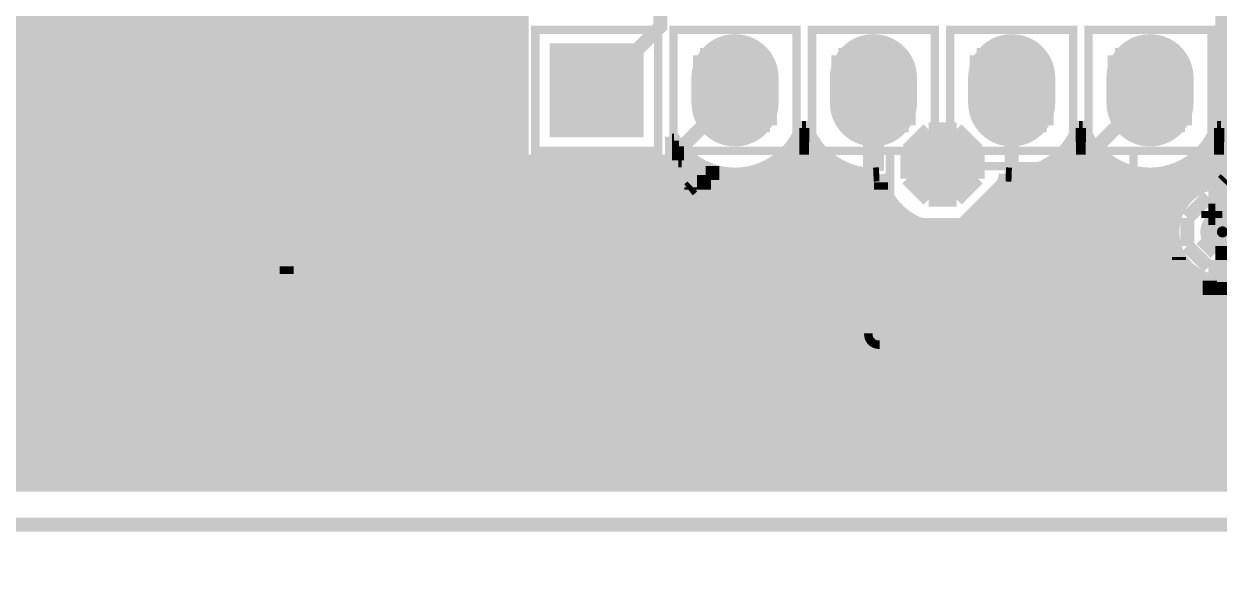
# Model space of a CAD drawing. Extents: x 980 to 1163, y 595 to 881.
# Drawn here: x 1067.24 to 1088.85, y 789.67 to 799.74 of the extents above; entities that cross this region are included whole.
import ezdxf

# ---------------------------------------------------------------- set-up
doc = ezdxf.new("R2010")
doc.units = 0
doc.header["$LTSCALE"] = 10
doc.header["$MEASUREMENT"] = 0
doc.layers.get('0').update_dxf_attribs({"linetype": 'CONTINUOUS'})
for name, color, linetype in [('22-304-2_BOT', 7, 'CONTINUOUS'), ('22-304-2_DRD', 7, 'CONTINUOUS'), ('22-304-2_DRL', 2, 'CONTINUOUS'), ('22-304-2_IN1', 4, 'CONTINUOUS'), ('22-304-2_IN2', 3, 'CONTINUOUS'), ('22-304-2_SMB', 5, 'CONTINUOUS'), ('22-304-2_SMT', 10, 'CONTINUOUS'), ('22-304-2_SST', 11, 'CONTINUOUS'), ('22-304-2_TOP', 13, 'CONTINUOUS'), ('THRUHOLE_NPT', 15, 'CONTINUOUS'), ('THRUHOLE_TAP', 7, 'CONTINUOUS')]:
    doc.layers.add(name, color=color, linetype=linetype)

# ---------------------------------------------------------------- blocks, each defined once
blk = doc.blocks.new('OBLONG_8')
at = {"const_width": 1.5748}
blk.add_lwpolyline([(0, 0.2286), (0, -0.2286)], dxfattribs=at)
at = {"const_width": 0.7874}
for points in [[(-0.3937, 0.2286, 1), (0.3937, 0.2286, 1)], [(-0.3937, -0.2286, 1), (0.3937, -0.2286, 1)]]:
    blk.add_lwpolyline(points, format="xyb", close=True, dxfattribs=at)
blk = doc.blocks.new('ROUND_9')
at = {"const_width": 0.65024}
blk.add_lwpolyline([(-0.32512, 0, 1), (0.32512, 0, 1)], format="xyb", close=True, dxfattribs=at)
blk = doc.blocks.new('SQUARE_13')
blk.add_solid([(0.84963, 0.84963), (0.84963, -0.84963), (-0.84963, 0.84963), (-0.84963, -0.84963)])
blk = doc.blocks.new('ROUND_39')
at = {"const_width": 0.40005}
blk.add_lwpolyline([(-0.200024, 0, 1), (0.200024, 0, 1)], format="xyb", close=True, dxfattribs=at)
blk = doc.blocks.new('ROUND_14')
at = {"const_width": 0.59944}
blk.add_lwpolyline([(-0.29972, 0, 1), (0.29972, 0, 1)], format="xyb", close=True, dxfattribs=at)
blk = doc.blocks.new('ROUND_87')
at = {"const_width": 0.10033}
blk.add_lwpolyline([(-0.050164, 0, 1), (0.050164, 0, 1)], format="xyb", close=True, dxfattribs=at)
blk = doc.blocks.new('ROUND_38')
at = {"const_width": 0.40005}
blk.add_lwpolyline([(-0.200024, 0, 1), (0.200024, 0, 1)], format="xyb", close=True, dxfattribs=at)
blk = doc.blocks.new('ROUND_80')
at = {"const_width": 0.10033}
blk.add_lwpolyline([(-0.050164, 0, 1), (0.050164, 0, 1)], format="xyb", close=True, dxfattribs=at)

msp = doc.modelspace()

# ---------------------------------------------------------------- linework, layer by layer
at = {"layer": '22-304-2_BOT'}
for points, const_width in [([(1068.564, 806.268), (1068.564, 794.838)], 0.254), ([(1068.792, 806.268), (1068.792, 794.838)], 0.254), ([(1069.021, 806.268), (1069.021, 794.838)], 0.254), ([(1069.25, 806.268), (1069.25, 794.838)], 0.254), ([(1069.478, 806.268), (1069.478, 794.838)], 0.254), ([(1069.707, 806.268), (1069.707, 794.838)], 0.254), ([(1069.935, 806.268), (1069.935, 794.838)], 0.254), ([(1070.164, 806.268), (1070.164, 794.838)], 0.254), ([(1070.393, 806.268), (1070.393, 794.838)], 0.254), ([(1070.621, 806.268), (1070.621, 794.838)], 0.254), ([(1070.85, 806.268), (1070.85, 794.838)], 0.254), ([(1071.078, 806.268), (1071.078, 794.838)], 0.254), ([(1071.307, 806.268), (1071.307, 794.838)], 0.254), ([(1071.536, 806.268), (1071.536, 794.838)], 0.254), ([(1071.764, 806.268), (1071.764, 794.838)], 0.254), ([(1062.854, 801.13), (1062.854, 802.692), (1063.763, 803.601), (1065.922, 803.601), (1067.319, 802.204), (1067.319, 798.521), (1066.303, 797.505), (1057.921, 797.505), (1056.27, 799.156), (1046.364, 799.156), (1046.324, 799.116)], 1.27), ([(1071.993, 802.809), (1071.993, 794.838)], 0.254), ([(1073.364, 802.753), (1073.364, 794.838)], 0.254), ([(1073.593, 802.753), (1073.593, 794.838)], 0.254), ([(1073.822, 802.753), (1073.822, 794.838)], 0.254), ([(1074.05, 802.753), (1074.05, 794.838)], 0.254), ([(1074.279, 802.753), (1074.279, 794.838)], 0.254), ([(1074.507, 802.753), (1074.507, 794.838)], 0.254), ([(1074.736, 802.753), (1074.736, 794.838)], 0.254), ([(1074.965, 802.753), (1074.965, 794.838)], 0.254), ([(1075.193, 802.753), (1075.193, 794.838)], 0.254), ([(1075.422, 802.753), (1075.422, 794.838)], 0.254), ([(1075.65, 802.753), (1075.65, 794.838)], 0.254), ([(1075.879, 802.753), (1075.879, 794.838)], 0.254), ([(1076.108, 802.753), (1076.108, 794.838)], 0.254), ([(1072.221, 802.611), (1072.221, 794.838)], 0.254), ([(1072.45, 802.512), (1072.45, 794.838)], 0.254), ([(1072.679, 802.478), (1072.679, 794.838)], 0.254), ([(1072.907, 802.504), (1072.907, 794.838)], 0.254), ([(1073.136, 802.595), (1073.136, 794.838)], 0.254), ([(1068.462, 802.204), (1068.462, 798.521)], 0.254), ([(1076.24, 799.898), (1076.24, 797.183)], 0.254), ([(1076.24, 799.791), (1068.462, 799.791)], 0.254), ([(1076.24, 799.563), (1068.462, 799.563)], 0.254), ([(1076.24, 799.334), (1068.462, 799.334)], 0.254), ([(1076.24, 799.105), (1068.462, 799.105)], 0.254), ([(1076.24, 798.877), (1068.462, 798.877)], 0.254), ([(1076.24, 798.648), (1068.462, 798.648)], 0.254), ([(1082.6, 797.081), (1082.6, 798.541)], 0.381), ([(1076.24, 798.42), (1068.457, 798.42)], 0.254), ([(1076.24, 798.191), (1068.414, 798.191)], 0.254), ([(1076.24, 797.962), (1068.315, 797.962)], 0.254), ([(1068.335, 797.998), (1068.335, 794.838)], 0.254), ([(1081.365, 797.917), (1081.365, 794.838)], 0.254), ([(1068.119, 797.706), (1067.119, 796.703)], 0.254), ([(1076.24, 797.734), (1068.147, 797.734)], 0.254), ([(1078.958, 797.701), (1078.958, 797.183)], 0.254), ([(1081.439, 797.734), (1081.259, 797.734)], 0.254), ([(1086.44, 797.734), (1086.258, 797.734)], 0.254), ([(1086.395, 797.835), (1086.395, 794.838)], 0.254), ([(1088.94, 797.734), (1088.759, 797.734)], 0.254), ([(1088.909, 797.8), (1088.909, 796.888)], 0.254), ([(1076.24, 797.505), (1067.919, 797.505)], 0.254), ([(1068.107, 797.691), (1068.107, 794.838)], 0.254), ([(1079.085, 797.505), (1078.958, 797.505)], 0.254), ([(1079.079, 797.513), (1079.079, 794.838)], 0.254), ([(1081.586, 797.505), (1081.111, 797.505)], 0.254), ([(1081.137, 797.536), (1081.137, 794.838)], 0.254), ([(1081.594, 797.495), (1081.594, 794.838)], 0.254), ([(1086.585, 797.505), (1086.113, 797.505)], 0.254), ([(1086.166, 797.576), (1086.166, 794.838)], 0.254), ([(1089.085, 797.505), (1088.612, 797.505)], 0.254), ([(1088.681, 797.599), (1088.681, 796.86)], 0.254), ([(1076.24, 797.277), (1067.69, 797.277)], 0.254), ([(1067.878, 797.462), (1067.878, 794.838)], 0.254), ([(1079.321, 797.277), (1078.958, 797.277)], 0.254), ([(1079.308, 797.287), (1079.308, 794.838)], 0.254), ([(1081.82, 797.277), (1080.878, 797.277)], 0.254), ([(1080.908, 797.299), (1080.908, 794.838)], 0.254), ([(1081.823, 797.274), (1081.823, 794.838)], 0.254), ([(1086.821, 797.277), (1085.877, 797.277)], 0.254), ([(1085.937, 797.325), (1085.937, 794.838)], 0.254), ([(1086.623, 797.459), (1086.623, 794.838)], 0.254), ([(1089.321, 797.277), (1088.378, 797.277)], 0.254), ([(1088.452, 797.338), (1088.452, 796.766)], 0.254), ([(1067.649, 797.233), (1067.649, 794.838)], 0.254), ([(1078.958, 797.183), (1076.24, 797.183)], 0.254), ([(1076.336, 797.183), (1076.336, 794.838)], 0.254), ([(1076.565, 797.183), (1076.565, 794.838)], 0.254), ([(1076.793, 797.183), (1076.793, 794.838)], 0.254), ([(1077.022, 797.183), (1077.022, 794.838)], 0.254), ([(1077.251, 797.183), (1077.251, 794.838)], 0.254), ([(1077.479, 797.183), (1077.479, 794.838)], 0.254), ([(1077.708, 797.183), (1077.708, 794.838)], 0.254), ([(1077.936, 797.183), (1077.936, 794.838)], 0.254), ([(1078.165, 797.183), (1078.165, 794.838)], 0.254), ([(1078.394, 797.183), (1078.394, 794.838)], 0.254), ([(1078.622, 797.183), (1078.622, 794.838)], 0.254), ([(1078.851, 797.183), (1078.851, 794.838)], 0.254), ([(1079.537, 797.144), (1079.537, 794.838)], 0.254), ([(1079.765, 797.061), (1079.765, 794.838)], 0.254), ([(1080.451, 797.066), (1080.451, 794.838)], 0.254), ([(1080.68, 797.155), (1080.68, 794.838)], 0.254), ([(1082.051, 797.137), (1082.051, 794.838)], 0.254), ([(1082.28, 797.056), (1082.28, 794.838)], 0.254), ([(1085.48, 797.073), (1085.48, 794.838)], 0.254), ([(1085.709, 797.17), (1085.709, 794.838)], 0.254), ([(1086.852, 797.254), (1086.852, 794.838)], 0.254), ([(1087.08, 797.124), (1087.08, 794.838)], 0.254), ([(1087.995, 797.078), (1087.995, 794.838)], 0.254), ([(1088.223, 797.178), (1088.223, 796.576)], 0.254), ([(1067.421, 797.005), (1067.421, 794.838)], 0.254), ([(1079.816, 797.048), (1067.462, 797.048)], 0.254), ([(1079.994, 797.02), (1079.994, 794.838)], 0.254), ([(1080.222, 797.023), (1080.222, 794.838)], 0.254), ([(1082.315, 797.048), (1080.382, 797.048)], 0.254), ([(1082.508, 797.02), (1082.508, 794.838)], 0.254), ([(1082.6, 797.017), (1082.704, 797.022)], 0.254), ([(1082.737, 796.878), (1082.737, 794.838)], 0.254), ([(1084.993, 797.02), (1085.099, 797.016)], 0.254), ([(1085.023, 797.017), (1085.023, 794.838)], 0.254), ([(1085.252, 797.025), (1085.252, 794.838)], 0.254), ([(1087.317, 797.048), (1085.381, 797.048)], 0.254), ([(1087.309, 797.048), (1087.309, 794.838)], 0.254), ([(1087.538, 797.017), (1087.538, 794.838)], 0.254), ([(1087.766, 797.028), (1087.766, 794.838)], 0.254), ([(1089.115, 797.048), (1087.883, 797.048)], 0.254), ([(1088.968, 796.939), (1088.919, 796.888)], 0.254), ([(1067.192, 796.776), (1067.192, 794.838)], 0.254), ([(1082.755, 796.819), (1067.233, 796.819)], 0.254), ([(1088.561, 796.819), (1084.942, 796.819)], 0.254), ([(1082.864, 796.591), (1066.989, 796.591)], 0.254), ([(1082.966, 796.454), (1082.966, 794.838)], 0.254), ([(1084.794, 796.532), (1084.794, 794.838)], 0.254), ([(1088.236, 796.591), (1084.833, 796.591)], 0.254), ([(1088.909, 795.981), (1089.417, 796.489), (1108.34, 796.489), (1110.753, 794.076), (1129.041, 794.076), (1129.676, 793.441), (1131.708, 793.441), (1132.089, 793.822), (1138.947, 793.822), (1140.065, 794.94), (1140.344, 794.94)], 0.254), ([(1083.052, 796.362), (1045.584, 796.362)], 0.254), ([(1083.194, 796.245), (1083.194, 794.838)], 0.254), ([(1084.566, 796.294), (1084.566, 794.838)], 0.254), ([(1088.086, 796.362), (1084.645, 796.362)], 0.254), ([(1083.403, 796.134), (1045.536, 796.134)], 0.254), ([(1083.423, 796.123), (1083.423, 794.838)], 0.254), ([(1083.651, 796.06), (1083.651, 794.838)], 0.254), ([(1083.88, 796.045), (1083.88, 794.838)], 0.254), ([(1084.109, 796.073), (1084.109, 794.838)], 0.254), ([(1088.015, 796.134), (1084.294, 796.134)], 0.254), ([(1084.337, 796.151), (1084.337, 794.838)], 0.254), ([(1088.005, 795.905), (1045.452, 795.905)], 0.254), ([(1088.053, 795.676), (1047.177, 795.676)], 0.254), ([(1088.175, 795.448), (1047.502, 795.448)], 0.254), ([(1088.223, 795.387), (1088.223, 794.838)], 0.254), ([(1088.417, 795.219), (1047.718, 795.219)], 0.254), ([(1088.452, 795.196), (1088.452, 794.838)], 0.254), ([(1094.363, 794.991), (1047.873, 794.991)], 0.254), ([(1088.681, 795.102), (1088.681, 794.838)], 0.254), ([(1088.909, 795.074), (1088.909, 794.838)], 0.254), ([(1092.465, 794.838), (1050.047, 794.838)], 0.254), ([(1041.325, 794.117), (1041.325, 793.147), (1043.189, 791.282), (1047.634, 791.282), (1050.047, 793.695), (1092.465, 793.695), (1097.926, 788.234), (1097.926, 766.86), (1098.015, 766.86), (1101.228, 766.86), (1106.689, 766.86)], 1.27), ([(1091.99, 792.552), (1050.52, 792.552)], 0.254), ([(1067.192, 792.552), (1067.192, 791.409)], 0.254), ([(1067.421, 792.552), (1067.421, 791.409)], 0.254), ([(1067.649, 792.552), (1067.649, 791.409)], 0.254), ([(1067.878, 792.552), (1067.878, 791.409)], 0.254), ([(1068.107, 792.552), (1068.107, 791.409)], 0.254), ([(1068.335, 792.552), (1068.335, 791.409)], 0.254), ([(1068.564, 792.552), (1068.564, 791.409)], 0.254), ([(1068.792, 792.552), (1068.792, 791.409)], 0.254), ([(1069.021, 792.552), (1069.021, 791.409)], 0.254), ([(1069.25, 792.552), (1069.25, 791.409)], 0.254), ([(1069.478, 792.552), (1069.478, 791.409)], 0.254), ([(1069.707, 792.552), (1069.707, 791.409)], 0.254), ([(1069.935, 792.552), (1069.935, 791.409)], 0.254), ([(1070.164, 792.552), (1070.164, 791.409)], 0.254), ([(1070.393, 792.552), (1070.393, 791.409)], 0.254), ([(1070.621, 792.552), (1070.621, 791.409)], 0.254), ([(1070.85, 792.552), (1070.85, 791.409)], 0.254), ([(1071.078, 792.552), (1071.078, 791.409)], 0.254), ([(1071.307, 792.552), (1071.307, 791.409)], 0.254), ([(1071.536, 792.552), (1071.536, 791.409)], 0.254), ([(1071.764, 792.552), (1071.764, 791.409)], 0.254), ([(1071.993, 792.552), (1071.993, 791.409)], 0.254), ([(1072.221, 792.552), (1072.221, 791.409)], 0.254), ([(1072.45, 792.552), (1072.45, 791.409)], 0.254), ([(1072.679, 792.552), (1072.679, 791.409)], 0.254), ([(1072.907, 792.552), (1072.907, 791.409)], 0.254), ([(1073.136, 792.552), (1073.136, 791.409)], 0.254), ([(1073.364, 792.552), (1073.364, 791.409)], 0.254), ([(1073.593, 792.552), (1073.593, 791.409)], 0.254), ([(1073.822, 792.552), (1073.822, 791.409)], 0.254), ([(1074.05, 792.552), (1074.05, 791.409)], 0.254), ([(1074.279, 792.552), (1074.279, 791.409)], 0.254), ([(1074.507, 792.552), (1074.507, 791.409)], 0.254), ([(1074.736, 792.552), (1074.736, 791.409)], 0.254), ([(1074.965, 792.552), (1074.965, 791.409)], 0.254), ([(1075.193, 792.552), (1075.193, 791.409)], 0.254), ([(1075.422, 792.552), (1075.422, 791.409)], 0.254), ([(1075.65, 792.552), (1075.65, 791.409)], 0.254), ([(1075.879, 792.552), (1075.879, 791.409)], 0.254), ([(1076.108, 792.552), (1076.108, 791.409)], 0.254), ([(1076.336, 792.552), (1076.336, 791.409)], 0.254), ([(1076.565, 792.552), (1076.565, 791.409)], 0.254), ([(1076.793, 792.552), (1076.793, 791.409)], 0.254), ([(1077.022, 792.552), (1077.022, 791.409)], 0.254), ([(1077.251, 792.552), (1077.251, 791.409)], 0.254), ([(1077.479, 792.552), (1077.479, 791.409)], 0.254), ([(1077.708, 792.552), (1077.708, 791.409)], 0.254), ([(1077.936, 792.552), (1077.936, 791.409)], 0.254), ([(1078.165, 792.552), (1078.165, 791.409)], 0.254), ([(1078.394, 792.552), (1078.394, 791.409)], 0.254), ([(1078.622, 792.552), (1078.622, 791.409)], 0.254), ([(1078.851, 792.552), (1078.851, 791.409)], 0.254), ([(1079.079, 792.552), (1079.079, 791.409)], 0.254), ([(1079.308, 792.552), (1079.308, 791.409)], 0.254), ([(1079.537, 792.552), (1079.537, 791.409)], 0.254), ([(1079.765, 792.552), (1079.765, 791.409)], 0.254), ([(1079.994, 792.552), (1079.994, 791.409)], 0.254), ([(1080.222, 792.552), (1080.222, 791.409)], 0.254), ([(1080.451, 792.552), (1080.451, 791.409)], 0.254), ([(1080.68, 792.552), (1080.68, 791.409)], 0.254), ([(1080.908, 792.552), (1080.908, 791.409)], 0.254), ([(1081.137, 792.552), (1081.137, 791.409)], 0.254), ([(1081.365, 792.552), (1081.365, 791.409)], 0.254), ([(1081.594, 792.552), (1081.594, 791.409)], 0.254), ([(1081.823, 792.552), (1081.823, 791.409)], 0.254), ([(1082.051, 792.552), (1082.051, 791.409)], 0.254), ([(1082.28, 792.552), (1082.28, 791.409)], 0.254), ([(1082.508, 792.552), (1082.508, 791.409)], 0.254), ([(1082.737, 792.552), (1082.737, 791.409)], 0.254), ([(1082.966, 792.552), (1082.966, 791.409)], 0.254), ([(1083.194, 792.552), (1083.194, 791.409)], 0.254), ([(1083.423, 792.552), (1083.423, 791.409)], 0.254), ([(1083.651, 792.552), (1083.651, 791.409)], 0.254), ([(1083.88, 792.552), (1083.88, 791.409)], 0.254), ([(1084.109, 792.552), (1084.109, 791.409)], 0.254), ([(1084.337, 792.552), (1084.337, 791.409)], 0.254), ([(1084.566, 792.552), (1084.566, 791.409)], 0.254), ([(1084.794, 792.552), (1084.794, 791.409)], 0.254), ([(1085.023, 792.552), (1085.023, 791.409)], 0.254), ([(1085.252, 792.552), (1085.252, 791.409)], 0.254), ([(1085.48, 792.552), (1085.48, 791.409)], 0.254), ([(1085.709, 792.552), (1085.709, 791.409)], 0.254), ([(1085.937, 792.552), (1085.937, 791.409)], 0.254), ([(1086.166, 792.552), (1086.166, 791.409)], 0.254), ([(1086.395, 792.552), (1086.395, 791.409)], 0.254), ([(1086.623, 792.552), (1086.623, 791.409)], 0.254), ([(1086.852, 792.552), (1086.852, 791.409)], 0.254), ([(1087.08, 792.552), (1087.08, 791.409)], 0.254), ([(1087.309, 792.552), (1087.309, 791.409)], 0.254), ([(1087.538, 792.552), (1087.538, 791.409)], 0.254), ([(1087.766, 792.552), (1087.766, 791.409)], 0.254), ([(1087.995, 792.552), (1087.995, 791.409)], 0.254), ([(1088.223, 792.552), (1088.223, 791.409)], 0.254), ([(1088.452, 792.552), (1088.452, 791.409)], 0.254), ([(1088.681, 792.552), (1088.681, 791.409)], 0.254), ([(1088.909, 792.552), (1088.909, 791.409)], 0.254), ([(1092.066, 792.476), (1050.444, 792.476)], 0.254), ([(1092.295, 792.247), (1050.215, 792.247)], 0.254), ([(1092.524, 792.019), (1050.835, 792.019)], 0.254), ([(1092.752, 791.79), (1051.203, 791.79)], 0.254), ([(1092.981, 791.562), (1051.366, 791.562)], 0.254), ([(1093.133, 791.409), (1053.603, 791.409)], 0.254)]:
    msp.add_lwpolyline(points, dxfattribs=dict(at, const_width=const_width))
at = {"layer": '22-304-2_BOT', "const_width": 0.254}
for points in [[(1068.127, 797.713, 0.198912), (1068.462, 798.521)], [(1068.127, 797.713, 0.198912), (1068.462, 798.521)], [(1080.098, 797.017, 0.33831), (1081.348, 797.973)], [(1081.348, 797.973, 0.338452), (1082.6, 797.015)], [(1085.099, 797.017, 0.33831), (1086.349, 797.973)], [(1086.349, 797.973, 0.338309), (1087.599, 797.017)], [(1087.599, 797.017, 0.337782), (1088.848, 797.97)], [(1088.848, 797.97, 0.227226), (1089.582, 797.124)], [(1078.958, 797.701, 0.276269), (1080.098, 797.017)], [(1089.417, 797.124, 0.198913), (1088.968, 796.938)], [(1089.417, 797.124, 0.198913), (1088.968, 796.938)], [(1082.704, 797.02, 0.369185), (1083.85, 796.04)], [(1083.85, 796.045, 0.369088), (1084.993, 797.02)], [(1088.909, 796.888, 0.414214), (1088.002, 795.981)], [(1088.002, 795.981, 0.414214), (1088.909, 795.074)], [(1088.909, 795.074, 0.373689), (1089.808, 795.854)]]:
    msp.add_lwpolyline(points, format="xyb", dxfattribs=at)
at = {"layer": '22-304-2_DRD', "const_width": 0.254}
for points in [[(1051.358, 645.692), (1051.358, 787.691), (1054.36, 790.69), (1093.159, 790.69), (1096.158, 787.691), (1096.158, 730.69), (1099.158, 727.691), (1143.159, 727.691), (1146.158, 730.69), (1146.158, 819.692), (1143.159, 822.692), (1121.66, 822.692), (1113.659, 830.69), (1113.659, 856.69), (1105.658, 864.691), (1041.858, 864.691), (1033.86, 856.69), (1033.86, 830.69), (1025.859, 822.692), (1004.36, 822.692), (1001.361, 819.692), (1001.361, 758.691), (1024.36, 735.692), (1024.36, 645.692)], [(1076.964, 799.176), (1076.964, 798.541)], [(1077.599, 799.176), (1076.964, 799.176)], [(1077.599, 797.906), (1077.599, 799.176)], [(1079.463, 799.176), (1079.463, 798.541)], [(1080.098, 799.176), (1079.463, 799.176)], [(1080.098, 797.906), (1080.098, 799.176)], [(1081.965, 799.176), (1081.965, 798.541)], [(1082.6, 799.176), (1081.965, 799.176)], [(1082.6, 797.906), (1082.6, 799.176)], [(1084.464, 799.176), (1084.464, 798.541)], [(1085.099, 799.176), (1084.464, 799.176)], [(1085.099, 797.906), (1085.099, 799.176)], [(1086.964, 799.176), (1086.964, 798.541)], [(1087.599, 799.176), (1086.964, 799.176)], [(1087.599, 797.906), (1087.599, 799.176)], [(1076.964, 798.541), (1078.234, 798.541)], [(1078.234, 798.541), (1078.234, 797.906)], [(1079.463, 798.541), (1080.733, 798.541)], [(1080.733, 798.541), (1080.733, 797.906)], [(1081.965, 798.541), (1083.235, 798.541)], [(1083.235, 798.541), (1083.235, 797.906)], [(1084.464, 798.541), (1085.734, 798.541)], [(1085.734, 798.541), (1085.734, 797.906)], [(1086.964, 798.541), (1088.234, 798.541)], [(1088.234, 798.541), (1088.234, 797.906)], [(1078.234, 797.906), (1077.599, 797.906)], [(1080.733, 797.906), (1080.098, 797.906)], [(1083.235, 797.906), (1082.6, 797.906)], [(1083.596, 797.835), (1083.215, 797.454)], [(1084.104, 797.835), (1083.596, 797.835)], [(1084.485, 797.454), (1084.104, 797.835)], [(1085.734, 797.906), (1085.099, 797.906)], [(1088.234, 797.906), (1087.599, 797.906)], [(1083.215, 797.454), (1083.215, 796.946)], [(1084.485, 796.946), (1084.485, 797.454)], [(1083.215, 796.946), (1083.596, 796.565)], [(1084.104, 796.565), (1084.485, 796.946)], [(1083.596, 796.565), (1084.104, 796.565)], [(1088.655, 796.616), (1088.274, 796.235)], [(1089.163, 796.616), (1088.655, 796.616)], [(1088.274, 796.235), (1088.274, 795.727)], [(1088.655, 796.362), (1088.655, 796.235)], [(1088.782, 796.362), (1088.655, 796.362)], [(1088.655, 796.235), (1088.782, 796.235)], [(1088.782, 796.235), (1088.782, 796.362)], [(1088.782, 795.6), (1088.528, 795.854)], [(1088.274, 795.727), (1088.655, 795.346)], [(1089.036, 795.6), (1088.782, 795.6)], [(1088.655, 795.346), (1089.163, 795.346)]]:
    msp.add_lwpolyline(points, dxfattribs=at)
at = {"layer": '22-304-2_DRL', "const_width": 0.254}
msp.add_lwpolyline([(1051.358, 645.692), (1051.358, 787.691), (1054.36, 790.69), (1093.159, 790.69), (1096.158, 787.691), (1096.158, 730.69), (1099.158, 727.691), (1143.159, 727.691), (1146.158, 730.69), (1146.158, 819.692), (1143.159, 822.692), (1121.66, 822.692), (1113.659, 830.69), (1113.659, 856.69), (1105.658, 864.691), (1041.858, 864.691), (1033.86, 856.69), (1033.86, 830.69), (1025.859, 822.692), (1004.36, 822.692), (1001.361, 819.692), (1001.361, 758.691), (1024.36, 735.692), (1024.36, 645.692)], dxfattribs=at)
at = {"layer": '22-304-2_IN1'}
for points, const_width in [([(1067.319, 826.334), (1067.319, 795.473)], 0.254), ([(1067.548, 826.334), (1067.548, 795.473)], 0.254), ([(1075.549, 826.334), (1075.549, 795.473)], 0.254), ([(1075.777, 826.334), (1075.777, 795.473)], 0.254), ([(1069.377, 825.882), (1069.377, 795.473)], 0.254), ([(1075.32, 822.087), (1075.32, 795.473)], 0.254), ([(1067.776, 821.676), (1067.776, 795.473)], 0.254), ([(1068.005, 821.485), (1068.005, 795.473)], 0.254), ([(1068.919, 821.485), (1068.919, 795.473)], 0.254), ([(1069.148, 821.676), (1069.148, 795.473)], 0.254), ([(1068.234, 821.391), (1068.234, 795.473)], 0.254), ([(1068.462, 821.363), (1068.462, 795.473)], 0.254), ([(1068.691, 821.391), (1068.691, 795.473)], 0.254), ([(1069.605, 804.937), (1069.605, 795.473)], 0.254), ([(1075.092, 804.671), (1075.092, 795.473)], 0.254), ([(1076.006, 804.772), (1076.006, 795.473)], 0.254), ([(1069.834, 804.498), (1069.834, 795.473)], 0.254), ([(1071.205, 804.406), (1071.205, 795.473)], 0.254), ([(1073.72, 804.427), (1073.72, 795.473)], 0.254), ([(1074.863, 804.406), (1074.863, 795.473)], 0.254), ([(1076.235, 804.45), (1076.235, 795.473)], 0.254), ([(1070.062, 804.323), (1070.062, 795.473)], 0.254), ([(1070.291, 804.236), (1070.291, 795.473)], 0.254), ([(1070.52, 804.213), (1070.52, 795.473)], 0.254), ([(1070.748, 804.249), (1070.748, 795.473)], 0.254), ([(1070.977, 804.353), (1070.977, 795.473)], 0.254), ([(1071.434, 804.277), (1071.434, 795.473)], 0.254), ([(1071.663, 804.218), (1071.663, 795.473)], 0.254), ([(1073.949, 804.287), (1073.949, 795.473)], 0.254), ([(1074.177, 804.223), (1074.177, 795.473)], 0.254), ([(1074.406, 804.218), (1074.406, 795.473)], 0.254), ([(1074.634, 804.277), (1074.634, 795.473)], 0.254), ([(1071.891, 802.961), (1071.891, 795.473)], 0.254), ([(1073.491, 802.956), (1073.491, 795.473)], 0.254), ([(1072.12, 802.682), (1072.12, 795.473)], 0.254), ([(1073.263, 802.679), (1073.263, 795.473)], 0.254), ([(1072.348, 802.547), (1072.348, 795.473)], 0.254), ([(1072.577, 802.486), (1072.577, 795.473)], 0.254), ([(1072.806, 802.486), (1072.806, 795.473)], 0.254), ([(1073.034, 802.545), (1073.034, 795.473)], 0.254), ([(1076.24, 799.898), (1076.24, 797.183)], 0.254), ([(1076.24, 799.69), (1065.737, 799.69)], 0.254), ([(1076.24, 799.461), (1062.714, 799.461)], 0.254), ([(1076.24, 799.232), (1062.618, 799.232)], 0.254), ([(1076.24, 799.004), (1062.453, 799.004)], 0.254), ([(1076.24, 798.775), (1062.158, 798.775)], 0.254), ([(1076.24, 798.547), (1048.008, 798.547)], 0.254), ([(1076.24, 798.318), (1047.914, 798.318)], 0.254), ([(1076.24, 798.089), (1047.777, 798.089)], 0.254), ([(1076.24, 797.861), (1047.583, 797.861)], 0.254), ([(1078.958, 797.701), (1078.958, 797.183)], 0.254), ([(1081.264, 797.746), (1081.264, 795.473)], 0.254), ([(1081.383, 797.861), (1081.312, 797.861)], 0.254), ([(1086.293, 797.81), (1086.293, 795.473)], 0.254), ([(1086.385, 797.861), (1086.313, 797.861)], 0.254), ([(1088.808, 797.846), (1088.808, 796.883)], 0.254), ([(1088.884, 797.861), (1088.813, 797.861)], 0.254), ([(1076.24, 797.632), (1047.304, 797.632)], 0.254), ([(1078.996, 797.632), (1078.958, 797.632)], 0.254), ([(1078.978, 797.663), (1078.978, 795.473)], 0.254), ([(1081.495, 797.632), (1081.2, 797.632)], 0.254), ([(1081.492, 797.637), (1081.492, 795.473)], 0.254), ([(1086.496, 797.632), (1086.202, 797.632)], 0.254), ([(1086.522, 797.594), (1086.522, 795.473)], 0.254), ([(1088.996, 797.632), (1088.701, 797.632)], 0.254), ([(1076.24, 797.404), (1046.801, 797.404)], 0.254), ([(1079.176, 797.404), (1078.958, 797.404)], 0.254), ([(1079.206, 797.373), (1079.206, 795.473)], 0.254), ([(1081.675, 797.404), (1081.023, 797.404)], 0.254), ([(1081.035, 797.416), (1081.035, 795.473)], 0.254), ([(1081.721, 797.36), (1081.721, 795.473)], 0.254), ([(1086.677, 797.404), (1086.021, 797.404)], 0.254), ([(1086.064, 797.447), (1086.064, 795.473)], 0.254), ([(1086.75, 797.332), (1086.75, 795.473)], 0.254), ([(1089.176, 797.404), (1088.523, 797.404)], 0.254), ([(1088.579, 797.465), (1088.579, 796.827)], 0.254), ([(1079.478, 797.175), (1045.511, 797.175)], 0.254), ([(1078.958, 797.183), (1076.24, 797.183)], 0.254), ([(1076.463, 797.183), (1076.463, 795.473)], 0.254), ([(1076.692, 797.183), (1076.692, 795.473)], 0.254), ([(1076.92, 797.183), (1076.92, 795.473)], 0.254), ([(1077.149, 797.183), (1077.149, 795.473)], 0.254), ([(1077.378, 797.183), (1077.378, 795.473)], 0.254), ([(1077.606, 797.183), (1077.606, 795.473)], 0.254), ([(1077.835, 797.183), (1077.835, 795.473)], 0.254), ([(1078.063, 797.183), (1078.063, 795.473)], 0.254), ([(1078.292, 797.183), (1078.292, 795.473)], 0.254), ([(1078.521, 797.183), (1078.521, 795.473)], 0.254), ([(1078.749, 797.183), (1078.749, 795.473)], 0.254), ([(1079.435, 797.2), (1079.435, 795.473)], 0.254), ([(1079.664, 797.091), (1079.664, 795.473)], 0.254), ([(1080.578, 797.109), (1080.578, 795.473)], 0.254), ([(1081.978, 797.175), (1080.718, 797.175)], 0.254), ([(1080.807, 797.226), (1080.807, 795.473)], 0.254), ([(1081.95, 797.19), (1081.95, 795.473)], 0.254), ([(1082.178, 797.086), (1082.178, 795.473)], 0.254), ([(1085.607, 797.119), (1085.607, 795.473)], 0.254), ([(1086.979, 797.175), (1085.719, 797.175)], 0.254), ([(1085.836, 797.246), (1085.836, 795.473)], 0.254), ([(1086.979, 797.175), (1086.979, 795.473)], 0.254), ([(1087.207, 797.076), (1087.207, 795.473)], 0.254), ([(1087.893, 797.051), (1087.893, 795.473)], 0.254), ([(1088.122, 797.127), (1088.122, 796.433)], 0.254), ([(1089.478, 797.175), (1088.218, 797.175)], 0.254), ([(1088.35, 797.256), (1088.35, 796.695)], 0.254), ([(1082.719, 796.946), (1045.572, 796.946)], 0.254), ([(1079.892, 797.033), (1079.892, 795.473)], 0.254), ([(1080.121, 797.017), (1080.121, 795.473)], 0.254), ([(1080.349, 797.04), (1080.349, 795.473)], 0.254), ([(1082.407, 797.03), (1082.407, 795.473)], 0.254), ([(1082.6, 797.017), (1082.704, 797.022)], 0.254), ([(1082.635, 797.017), (1082.635, 795.473)], 0.254), ([(1111.04, 796.946), (1084.977, 796.946)], 0.254), ([(1084.993, 797.02), (1085.099, 797.016)], 0.254), ([(1085.15, 797.017), (1085.15, 795.473)], 0.254), ([(1085.379, 797.048), (1085.379, 795.473)], 0.254), ([(1087.436, 797.028), (1087.436, 795.473)], 0.254), ([(1087.665, 797.017), (1087.665, 795.473)], 0.254), ([(1082.795, 796.718), (1045.6, 796.718)], 0.254), ([(1088.378, 796.718), (1084.901, 796.718)], 0.254), ([(1084.921, 796.766), (1084.921, 795.473)], 0.254), ([(1082.935, 796.489), (1045.597, 796.489)], 0.254), ([(1082.864, 796.593), (1082.864, 795.473)], 0.254), ([(1084.693, 796.408), (1084.693, 795.473)], 0.254), ([(1088.157, 796.489), (1084.761, 796.489)], 0.254), ([(1083.174, 796.261), (1045.567, 796.261)], 0.254), ([(1083.093, 796.324), (1083.093, 795.473)], 0.254), ([(1084.464, 796.22), (1084.464, 795.473)], 0.254), ([(1088.046, 796.261), (1084.523, 796.261)], 0.254), ([(1088.002, 796.032), (1045.503, 796.032)], 0.254), ([(1083.321, 796.172), (1083.321, 795.473)], 0.254), ([(1083.55, 796.083), (1083.55, 795.473)], 0.254), ([(1083.778, 796.045), (1083.778, 795.473)], 0.254), ([(1084.007, 796.055), (1084.007, 795.473)], 0.254), ([(1084.236, 796.111), (1084.236, 795.473)], 0.254), ([(1088.018, 795.803), (1046.885, 795.803)], 0.254), ([(1088.096, 795.575), (1047.34, 795.575)], 0.254), ([(1088.157, 795.473), (1050.682, 795.473)], 0.254), ([(1088.122, 795.529), (1088.122, 795.473)], 0.254), ([(1138.439, 782.773), (1138.439, 786.202), (1137.804, 786.837), (1131.962, 786.837), (1124.342, 794.457), (1101.355, 794.457), (1101.228, 794.584), (1096.148, 794.584), (1095.64, 794.076), (1051.825, 794.076), (1046.11, 788.361), (1046.11, 772.486), (1046.872, 771.724)], 0.635), ([(1032.394, 772.359), (1042.681, 772.359), (1044.459, 770.581), (1048.65, 770.581), (1050.174, 772.105), (1050.174, 788.488), (1054.492, 792.806), (1093.481, 792.806), (1097.291, 788.996), (1097.291, 777.058), (1099.196, 775.153), (1102.244, 775.153), (1102.244, 775.026)], 0.635)]:
    msp.add_lwpolyline(points, dxfattribs=dict(at, const_width=const_width))
at = {"layer": '22-304-2_IN1', "const_width": 0.254}
for points in [[(1080.098, 797.017, 0.33831), (1081.348, 797.973)], [(1081.348, 797.973, 0.338452), (1082.6, 797.015)], [(1085.099, 797.017, 0.33831), (1086.349, 797.973)], [(1086.349, 797.973, 0.338309), (1087.599, 797.017)], [(1087.599, 797.017, 0.337782), (1088.848, 797.97)], [(1088.848, 797.97, 0.337782), (1090.098, 797.017)], [(1078.958, 797.701, 0.276269), (1080.098, 797.017)], [(1082.704, 797.02, 0.369185), (1083.85, 796.04)], [(1083.85, 796.045, 0.369088), (1084.993, 797.02)], [(1088.909, 796.888, 0.414214), (1088.002, 795.981)], [(1089.816, 795.981, 0.414214), (1088.909, 796.888)], [(1088.002, 795.981, 0.149656), (1088.158, 795.473)]]:
    msp.add_lwpolyline(points, format="xyb", dxfattribs=at)
at = {"layer": '22-304-2_IN2', "const_width": 0.254}
for points in [[(1067.192, 828.745), (1067.192, 791.409)], [(1067.421, 828.742), (1067.421, 791.409)], [(1075.879, 827.066), (1075.879, 791.409)], [(1075.65, 826.738), (1075.65, 791.409)], [(1076.108, 825.018), (1076.108, 791.409)], [(1075.422, 822.001), (1075.422, 791.409)], [(1067.649, 821.643), (1067.649, 791.409)], [(1069.25, 821.612), (1069.25, 791.409)], [(1075.193, 821.582), (1075.193, 791.409)], [(1067.878, 821.427), (1067.878, 791.409)], [(1068.107, 821.308), (1068.107, 791.409)], [(1068.335, 821.252), (1068.335, 791.409)], [(1068.564, 821.249), (1068.564, 791.409)], [(1068.792, 821.297), (1068.792, 791.409)], [(1069.021, 821.409), (1069.021, 791.409)], [(1074.736, 821.29), (1074.736, 791.409)], [(1074.965, 821.394), (1074.965, 791.409)], [(1071.536, 821.104), (1071.536, 791.409)], [(1074.507, 818.376), (1074.507, 791.409)], [(1071.307, 817.16), (1071.307, 791.409)], [(1069.478, 817.058), (1069.478, 791.409)], [(1069.707, 816.786), (1069.707, 791.409)], [(1071.078, 816.832), (1071.078, 791.409)], [(1069.935, 816.639), (1069.935, 791.409)], [(1070.164, 816.565), (1070.164, 791.409)], [(1070.393, 816.545), (1070.393, 791.409)], [(1070.621, 816.575), (1070.621, 791.409)], [(1070.85, 816.664), (1070.85, 791.409)], [(1074.279, 815.747), (1074.279, 791.409)], [(1074.05, 815.493), (1074.05, 791.409)], [(1073.822, 815.359), (1073.822, 791.409)], [(1071.764, 802.951), (1071.764, 791.409)], [(1073.593, 802.893), (1073.593, 791.409)], [(1071.993, 802.636), (1071.993, 791.409)], [(1072.221, 802.476), (1072.221, 791.409)], [(1073.136, 802.461), (1073.136, 791.409)], [(1073.364, 802.611), (1073.364, 791.409)], [(1072.45, 802.39), (1072.45, 791.409)], [(1072.679, 802.362), (1072.679, 791.409)], [(1072.907, 802.382), (1072.907, 791.409)], [(1076.123, 800.017), (1076.123, 797.063)], [(1076.123, 799.791), (1066.113, 799.791)], [(1076.123, 799.563), (1065.747, 799.563)], [(1076.123, 799.334), (1062.796, 799.334)], [(1076.123, 799.105), (1062.679, 799.105)], [(1076.123, 798.877), (1062.493, 798.877)], [(1076.123, 798.648), (1062.171, 798.648)], [(1076.123, 798.42), (1048.089, 798.42)], [(1076.123, 798.191), (1047.98, 798.191)], [(1076.123, 797.962), (1047.83, 797.962)], [(1076.123, 797.734), (1047.622, 797.734)], [(1076.123, 797.505), (1047.324, 797.505)], [(1081.437, 797.505), (1081.259, 797.505)], [(1081.365, 797.619), (1081.365, 791.409)], [(1086.438, 797.505), (1086.26, 797.505)], [(1086.395, 797.571), (1086.395, 791.409)], [(1088.937, 797.505), (1088.759, 797.505)], [(1088.909, 797.548), (1088.909, 797.007)], [(1076.123, 797.277), (1046.783, 797.277)], [(1079.074, 797.335), (1079.074, 797.063)], [(1079.135, 797.277), (1079.074, 797.277)], [(1079.079, 797.332), (1079.079, 791.409)], [(1081.635, 797.277), (1081.061, 797.277)], [(1081.137, 797.353), (1081.137, 791.409)], [(1081.594, 797.317), (1081.594, 791.409)], [(1086.636, 797.277), (1086.062, 797.277)], [(1086.166, 797.383), (1086.166, 791.409)], [(1086.623, 797.289), (1086.623, 791.409)], [(1089.135, 797.277), (1088.561, 797.277)], [(1088.681, 797.401), (1088.681, 796.982)], [(1079.074, 797.063), (1076.123, 797.063)], [(1076.336, 797.063), (1076.336, 791.409)], [(1076.565, 797.063), (1076.565, 791.409)], [(1076.793, 797.063), (1076.793, 791.409)], [(1077.022, 797.063), (1077.022, 791.409)], [(1077.251, 797.063), (1077.251, 791.409)], [(1077.479, 797.063), (1077.479, 791.409)], [(1077.708, 797.063), (1077.708, 791.409)], [(1077.936, 797.063), (1077.936, 791.409)], [(1078.165, 797.063), (1078.165, 791.409)], [(1078.394, 797.063), (1078.394, 791.409)], [(1078.622, 797.063), (1078.622, 791.409)], [(1078.851, 797.063), (1078.851, 791.409)], [(1079.308, 797.139), (1079.308, 791.409)], [(1080.908, 797.152), (1080.908, 791.409)], [(1081.823, 797.129), (1081.823, 791.409)], [(1085.937, 797.172), (1085.937, 791.409)], [(1086.852, 797.111), (1086.852, 791.409)], [(1088.452, 797.183), (1088.452, 796.901)], [(1079.466, 797.048), (1045.671, 797.048)], [(1079.537, 797.015), (1079.537, 791.409)], [(1079.765, 796.939), (1079.765, 791.409)], [(1079.994, 796.901), (1079.994, 791.409)], [(1080.222, 796.903), (1080.222, 791.409)], [(1080.451, 796.941), (1080.451, 791.409)], [(1080.68, 797.023), (1080.68, 791.409)], [(1081.965, 797.048), (1080.733, 797.048)], [(1082.051, 797.007), (1082.051, 791.409)], [(1082.28, 796.934), (1082.28, 791.409)], [(1082.508, 796.901), (1082.508, 791.409)], [(1085.252, 796.906), (1085.252, 791.409)], [(1085.48, 796.949), (1085.48, 791.409)], [(1085.709, 797.035), (1085.709, 791.409)], [(1086.966, 797.048), (1085.732, 797.048)], [(1087.08, 796.997), (1087.08, 791.409)], [(1087.309, 796.929), (1087.309, 791.409)], [(1087.538, 796.898), (1087.538, 791.409)], [(1087.766, 796.908), (1087.766, 791.409)], [(1087.995, 796.954), (1087.995, 796.446)], [(1088.223, 797.043), (1088.223, 796.743)], [(1089.466, 797.048), (1088.234, 797.048)], [(1082.63, 796.819), (1045.709, 796.819)], [(1085.023, 796.703), (1085.023, 791.409)], [(1088.317, 796.819), (1085.066, 796.819)], [(1082.727, 796.591), (1045.719, 796.591)], [(1082.737, 796.576), (1082.737, 791.409)], [(1088.084, 796.591), (1084.97, 796.591)], [(1082.887, 796.362), (1045.704, 796.362)], [(1082.966, 796.281), (1082.966, 791.409)], [(1084.794, 796.344), (1084.794, 791.409)], [(1087.957, 796.362), (1084.81, 796.362)], [(1083.149, 796.134), (1045.658, 796.134)], [(1083.194, 796.106), (1083.194, 791.409)], [(1083.423, 795.999), (1083.423, 791.409)], [(1084.337, 796.022), (1084.337, 791.409)], [(1087.893, 796.134), (1084.548, 796.134)], [(1084.566, 796.146), (1084.566, 791.409)], [(1087.886, 795.905), (1046.954, 795.905)], [(1083.651, 795.941), (1083.651, 791.409)], [(1083.88, 795.925), (1083.88, 791.409)], [(1084.109, 795.951), (1084.109, 791.409)], [(1087.929, 795.676), (1047.403, 795.676)], [(1088.033, 795.448), (1047.675, 795.448)], [(1087.995, 795.514), (1087.995, 791.409)], [(1088.221, 795.219), (1047.868, 795.219)], [(1088.223, 795.217), (1088.223, 791.409)], [(1088.64, 794.991), (1048.008, 794.991)], [(1088.452, 795.062), (1088.452, 791.409)], [(1088.681, 794.98), (1088.681, 791.409)], [(1088.909, 794.955), (1088.909, 791.409)], [(1091.338, 794.762), (1048.107, 794.762)], [(1091.338, 794.533), (1048.175, 794.533)], [(1091.338, 794.305), (1048.211, 794.305)], [(1091.343, 794.076), (1048.221, 794.076)], [(1091.386, 793.848), (1048.201, 793.848)], [(1091.477, 793.619), (1048.155, 793.619)], [(1091.627, 793.39), (1048.076, 793.39)], [(1091.848, 793.162), (1047.962, 793.162)], [(1092.077, 792.933), (1047.807, 792.933)], [(1092.305, 792.705), (1047.591, 792.705)], [(1092.534, 792.476), (1047.276, 792.476)], [(1092.762, 792.247), (1046.649, 792.247)], [(1092.991, 792.019), (1051.109, 792.019)], [(1093.22, 791.79), (1051.36, 791.79)], [(1093.448, 791.562), (1051.498, 791.562)], [(1093.601, 791.409), (1053.603, 791.409)]]:
    msp.add_lwpolyline(points, dxfattribs=at)
for points in [[(1080.098, 796.898, 0.277581), (1081.348, 797.65)], [(1081.348, 797.65, 0.277807), (1082.6, 796.896)], [(1085.099, 796.898, 0.277581), (1086.349, 797.65)], [(1086.349, 797.65, 0.277581), (1087.599, 796.898)], [(1087.599, 796.898, 0.277581), (1088.848, 797.65)], [(1088.848, 797.65, 0.277581), (1090.098, 796.898)], [(1079.074, 797.335, 0.204855), (1080.098, 796.897)], [(1082.6, 796.898, 0.346296), (1083.85, 795.915)], [(1083.85, 795.925, 0.346302), (1085.099, 796.898)], [(1088.909, 797.007, 0.414214), (1087.883, 795.981)], [(1089.935, 795.981, 0.414214), (1088.909, 797.007)], [(1087.883, 795.981, 0.414214), (1088.909, 794.955)], [(1088.909, 794.955, 0.414214), (1089.935, 795.981)]]:
    msp.add_lwpolyline(points, format="xyb", dxfattribs=at)
at = {"layer": '22-304-2_SST'}
for points, const_width in [([(1082.9, 795.971), (1082.498, 795.971), (1082.498, 796.802), (1075.879, 796.802), (1075.879, 802.781), (1094.319, 802.781), (1094.319, 796.802), (1087.7, 796.802), (1087.7, 795.971), (1087.299, 795.971), (1087.299, 794.79), (1082.9, 794.79), (1082.9, 795.971), (1082.9, 797.447), (1083.71, 797.447)], 0.152), ([(1078.709, 797.447), (1078.709, 799.636), (1076.489, 799.636), (1076.489, 797.447), (1078.709, 797.447)], 0.152), ([(1081.208, 797.447), (1081.208, 799.636), (1078.988, 799.636), (1078.988, 797.447), (1081.208, 797.447)], 0.152), ([(1082.9, 797.447), (1081.49, 797.447), (1081.49, 799.636), (1083.71, 799.636), (1083.71, 797.17), (1086.489, 797.17), (1086.489, 799.636), (1088.709, 799.636), (1088.709, 797.447), (1087.299, 797.447), (1087.299, 795.971)], 0.152), ([(1086.209, 797.447), (1086.209, 799.636), (1083.989, 799.636), (1083.989, 797.447), (1086.209, 797.447)], 0.152), ([(1077.766, 798.374), (1077.916, 798.224), (1077.281, 798.224), (1077.431, 798.374), (1077.766, 798.374), (1077.766, 798.709), (1077.916, 798.859), (1077.281, 798.859), (1077.431, 798.709), (1077.766, 798.709)], 0.152), ([(1077.281, 798.859), (1077.281, 798.224)], 0.152), ([(1077.916, 798.859), (1077.916, 798.224)], 0.152), ([(1080.266, 798.374), (1080.416, 798.224), (1079.781, 798.224), (1079.93, 798.374), (1080.266, 798.374), (1080.266, 798.709), (1080.416, 798.859), (1079.781, 798.859), (1079.93, 798.709), (1080.266, 798.709)], 0.152), ([(1079.781, 798.859), (1079.781, 798.224)], 0.152), ([(1080.416, 798.859), (1080.416, 798.224)], 0.152), ([(1082.768, 798.374), (1082.917, 798.224), (1082.282, 798.224), (1082.432, 798.374), (1082.768, 798.374), (1082.768, 798.709), (1082.917, 798.859), (1082.282, 798.859), (1082.432, 798.709), (1082.768, 798.709)], 0.152), ([(1082.282, 798.859), (1082.282, 798.224)], 0.152), ([(1082.917, 798.859), (1082.917, 798.224)], 0.152), ([(1085.267, 798.374), (1085.417, 798.224), (1084.782, 798.224), (1084.932, 798.374), (1085.267, 798.374), (1085.267, 798.709), (1085.417, 798.859), (1084.782, 798.859), (1084.932, 798.709), (1085.267, 798.709)], 0.152), ([(1084.782, 798.859), (1084.782, 798.224)], 0.152), ([(1085.417, 798.859), (1085.417, 798.224)], 0.152), ([(1087.766, 798.374), (1087.916, 798.224), (1087.281, 798.224), (1087.431, 798.374), (1087.766, 798.374), (1087.766, 798.709), (1087.916, 798.859), (1087.281, 798.859), (1087.431, 798.709), (1087.766, 798.709)], 0.152), ([(1087.281, 798.859), (1087.281, 798.224)], 0.152), ([(1087.916, 798.859), (1087.916, 798.224)], 0.152), ([(1077.431, 798.374), (1077.431, 798.709)], 0.152), ([(1079.93, 798.374), (1079.93, 798.709)], 0.152), ([(1082.432, 798.374), (1082.432, 798.709)], 0.152), ([(1084.932, 798.374), (1084.932, 798.709)], 0.152), ([(1087.431, 798.374), (1087.431, 798.709)], 0.152), ([(1086.489, 797.447), (1087.299, 797.447)], 0.152), ([(1077.5, 794.985), (1077.5, 796.255), (1077.289, 796.045)], 0.254), ([(1082.498, 795.971), (1082.498, 794.511)], 0.152), ([(1087.7, 795.971), (1087.7, 794.511)], 0.152), ([(1077.713, 794.985), (1077.289, 794.985)], 0.254), ([(1082.498, 794.142), (1082.498, 794.511), (1087.7, 794.511), (1087.7, 794.142)], 0.152), ([(1082.508, 794.145), (1082.508, 794.13)], 0.152), ([(1082.696, 793.942), (1082.712, 793.942)], 0.152), ([(1087.5, 793.942), (1082.712, 793.942)], 0.152)]:
    msp.add_lwpolyline(points, dxfattribs=dict(at, const_width=const_width))
at = {"layer": '22-304-2_SST', "const_width": 0.152}
for points in [[(1082.508, 794.13, 0.414214), (1082.696, 793.942)], [(1087.5, 793.942, 0.414214), (1087.7, 794.142)]]:
    msp.add_lwpolyline(points, format="xyb", dxfattribs=at)
at = {"layer": '22-304-2_TOP'}
for points, const_width in [([(1095.132, 795.473), (1095.132, 795.346), (1095.005, 795.346), (1094.751, 795.092), (1073.161, 795.092), (1055.127, 813.126), (1055.127, 822.524), (1053.502, 824.15), (1053.349, 824.15)], 0.254), ([(1055.889, 823.845), (1055.889, 817.571), (1055.889, 813.126), (1073.415, 795.6), (1084.718, 795.6), (1087.599, 798.481), (1087.599, 798.541)], 0.254), ([(1057.794, 823.947), (1057.794, 811.983), (1073.669, 796.108), (1084.21, 796.108), (1085.099, 796.997), (1085.099, 798.541)], 0.254), ([(1077.599, 798.541), (1078.749, 799.692), (1078.749, 802.204), (1080.781, 804.236), (1083.829, 804.236), (1085.48, 805.887), (1085.48, 819.984), (1082.559, 822.905), (1082.559, 823.947)], 0.254), ([(1087.639, 822.382), (1087.639, 822.27), (1088.274, 821.635), (1088.274, 819.857), (1086.623, 818.206), (1086.623, 803.855), (1088.909, 801.569), (1088.909, 795.981)], 0.254), ([(1080.098, 798.541), (1080.098, 798.473), (1078.876, 797.251), (1073.288, 797.251), (1062.239, 808.3), (1062.239, 816.301)], 0.254), ([(1098.815, 792.806), (1097.037, 792.806), (1095.259, 794.584), (1060.715, 794.584), (1053.349, 801.95), (1036.077, 801.95), (1031.124, 796.997), (1022.361, 796.997), (1020.329, 799.029), (1007.629, 799.029), (1005.851, 797.251), (1003.311, 797.251)], 0.254), ([(1099.577, 791.79), (1097.291, 791.79), (1095.005, 794.076), (1060.334, 794.076), (1052.968, 801.442), (1036.331, 801.442), (1031.378, 796.489), (1022.107, 796.489), (1020.202, 798.394), (1017.154, 798.394), (1014.106, 795.346), (1014.106, 788.234), (1012.582, 786.71), (1004.2, 786.71), (1003.692, 786.202)], 0.254), ([(1066.59, 800.767), (1072.135, 795.219)], 0.254), ([(1067.192, 800.162), (1067.192, 795.219)], 0.254), ([(1067.421, 799.933), (1067.421, 795.219)], 0.254), ([(1067.563, 799.791), (1065.912, 799.791)], 0.254), ([(1067.649, 799.705), (1067.649, 795.219)], 0.254), ([(1067.792, 799.563), (1065.379, 799.563)], 0.254), ([(1067.878, 799.476), (1067.878, 795.219)], 0.254), ([(1068.02, 799.334), (1062.666, 799.334)], 0.254), ([(1068.107, 799.248), (1068.107, 795.219)], 0.254), ([(1068.249, 799.105), (1062.536, 799.105)], 0.254), ([(1068.335, 799.019), (1068.335, 795.219)], 0.254), ([(1068.478, 798.877), (1062.313, 798.877)], 0.254), ([(1068.564, 798.79), (1068.564, 795.219)], 0.254), ([(1068.706, 798.648), (1061.785, 798.648)], 0.254), ([(1082.6, 797.081), (1082.6, 798.541)], 0.381), ([(1068.935, 798.42), (1057.776, 798.42)], 0.254), ([(1068.792, 798.562), (1068.792, 795.219)], 0.254), ([(1069.163, 798.191), (1058.005, 798.191)], 0.254), ([(1069.021, 798.333), (1069.021, 795.219)], 0.254), ([(1069.392, 797.962), (1058.234, 797.962)], 0.254), ([(1069.25, 798.105), (1069.25, 795.219)], 0.254), ([(1081.365, 797.917), (1081.365, 796.743)], 0.254), ([(1069.621, 797.734), (1058.462, 797.734)], 0.254), ([(1069.478, 797.876), (1069.478, 795.219)], 0.254), ([(1081.439, 797.734), (1081.259, 797.734)], 0.254), ([(1069.849, 797.505), (1058.691, 797.505)], 0.254), ([(1069.707, 797.647), (1069.707, 795.219)], 0.254), ([(1081.586, 797.505), (1081.111, 797.505)], 0.254), ([(1081.137, 797.536), (1081.137, 796.743)], 0.254), ([(1081.594, 797.495), (1081.594, 796.743)], 0.254), ([(1070.078, 797.277), (1058.919, 797.277)], 0.254), ([(1069.935, 797.419), (1069.935, 795.219)], 0.254), ([(1081.82, 797.277), (1080.878, 797.277)], 0.254), ([(1080.908, 797.299), (1080.908, 796.743)], 0.254), ([(1081.823, 797.274), (1081.823, 796.743)], 0.254), ([(1070.164, 797.19), (1070.164, 795.219)], 0.254), ([(1079.628, 797.104), (1079.328, 796.807)], 0.254), ([(1079.765, 797.061), (1079.765, 796.743)], 0.254), ([(1080.451, 797.066), (1080.451, 796.743)], 0.254), ([(1080.68, 797.155), (1080.68, 796.743)], 0.254), ([(1082.051, 797.137), (1082.051, 796.743)], 0.254), ([(1082.28, 797.056), (1082.28, 796.743)], 0.254), ([(1070.306, 797.048), (1059.148, 797.048)], 0.254), ([(1070.393, 796.962), (1070.393, 795.219)], 0.254), ([(1079.537, 797.012), (1079.537, 796.743)], 0.254), ([(1079.816, 797.048), (1079.57, 797.048)], 0.254), ([(1079.994, 797.02), (1079.994, 796.743)], 0.254), ([(1080.222, 797.023), (1080.222, 796.743)], 0.254), ([(1082.315, 797.048), (1080.382, 797.048)], 0.254), ([(1082.508, 797.02), (1082.508, 796.743)], 0.254), ([(1082.6, 797.017), (1082.704, 797.022)], 0.254), ([(1082.737, 796.878), (1082.737, 796.743)], 0.254), ([(1070.535, 796.819), (1059.377, 796.819)], 0.254), ([(1070.621, 796.733), (1070.621, 795.219)], 0.254), ([(1082.785, 796.743), (1079.257, 796.743)], 0.254), ([(1079.308, 796.786), (1079.308, 796.743)], 0.254), ([(1082.755, 796.819), (1079.341, 796.819)], 0.254), ([(1070.764, 796.591), (1059.605, 796.591)], 0.254), ([(1070.85, 796.504), (1070.85, 795.219)], 0.254), ([(1070.992, 796.362), (1059.834, 796.362)], 0.254), ([(1071.078, 796.276), (1071.078, 795.219)], 0.254), ([(1071.221, 796.134), (1060.062, 796.134)], 0.254), ([(1071.307, 796.047), (1071.307, 795.219)], 0.254), ([(1007.629, 776.431), (1007.629, 778.582), (1024.647, 795.6), (1031.759, 795.6), (1035.188, 792.171), (1048.015, 792.171), (1049.158, 793.314), (1094.751, 793.314), (1098.561, 789.504), (1098.561, 777.312), (1102.117, 773.756), (1110.118, 773.756), (1111.642, 772.232), (1137.091, 772.232), (1139.89, 775.031)], 0.762), ([(1071.449, 795.905), (1060.291, 795.905)], 0.254), ([(1071.536, 795.819), (1071.536, 795.219)], 0.254), ([(1071.678, 795.676), (1060.52, 795.676)], 0.254), ([(1071.764, 795.59), (1071.764, 795.219)], 0.254), ([(1071.907, 795.448), (1060.748, 795.448)], 0.254), ([(1071.993, 795.361), (1071.993, 795.219)], 0.254), ([(1072.135, 795.219), (1060.977, 795.219)], 0.254), ([(1072.135, 795.219), (1060.977, 795.219)], 0.254), ([(1021.726, 764.866), (1042.808, 764.866), (1050.174, 772.232), (1050.174, 788.234), (1053.984, 792.044), (1094.116, 792.044), (1097.291, 788.869), (1097.291, 769.565), (1100.974, 765.882), (1119.77, 765.882), (1121.167, 764.485)], 0.635)]:
    msp.add_lwpolyline(points, dxfattribs=dict(at, const_width=const_width))
at = {"layer": '22-304-2_TOP', "const_width": 0.254}
for points in [[(1080.098, 797.017, 0.33831), (1081.348, 797.973)], [(1081.348, 797.973, 0.338452), (1082.6, 797.015)], [(1079.628, 797.104, 0.092938), (1080.098, 797.016)], [(1082.704, 797.02, 0.062484), (1082.784, 796.743)], [(1079.257, 796.743, 0.035489), (1079.325, 796.802)], [(1079.257, 796.743, 0.035489), (1079.325, 796.802)]]:
    msp.add_lwpolyline(points, format="xyb", dxfattribs=at)

# ---------------------------------------------------------------- block references
at = {"layer": '22-304-2_BOT'}
for name, p in [('OBLONG_8', (1080.098, 798.541)), ('OBLONG_8', (1082.6, 798.541)), ('OBLONG_8', (1085.099, 798.541)), ('OBLONG_8', (1087.599, 798.541)), ('SQUARE_13', (1077.599, 798.541)), ('ROUND_9', (1083.85, 797.2)), ('ROUND_39', (1088.909, 795.981))]:
    msp.add_blockref(name, p, dxfattribs=at)
at = {"layer": '22-304-2_DRL'}
for name, p in [('ROUND_14', (1077.599, 798.541)), ('ROUND_14', (1080.098, 798.541)), ('ROUND_14', (1082.6, 798.541)), ('ROUND_14', (1085.099, 798.541)), ('ROUND_14', (1087.599, 798.541)), ('ROUND_9', (1083.85, 797.2)), ('ROUND_87', (1088.909, 795.981))]:
    msp.add_blockref(name, p, dxfattribs=at)
at = {"layer": '22-304-2_IN1'}
for name, p in [('OBLONG_8', (1080.098, 798.541)), ('OBLONG_8', (1082.6, 798.541)), ('OBLONG_8', (1085.099, 798.541)), ('OBLONG_8', (1087.599, 798.541)), ('SQUARE_13', (1077.599, 798.541)), ('ROUND_9', (1083.85, 797.2)), ('ROUND_39', (1088.909, 795.981))]:
    msp.add_blockref(name, p, dxfattribs=at)
at = {"layer": '22-304-2_IN2'}
for name, p in [('OBLONG_8', (1080.098, 798.541)), ('OBLONG_8', (1082.6, 798.541)), ('OBLONG_8', (1085.099, 798.541)), ('OBLONG_8', (1087.599, 798.541)), ('SQUARE_13', (1077.599, 798.541)), ('ROUND_9', (1083.85, 797.2)), ('ROUND_38', (1088.909, 795.981))]:
    msp.add_blockref(name, p, dxfattribs=at)
at = {"layer": '22-304-2_SMB'}
for name, p in [('OBLONG_8', (1080.098, 798.541)), ('OBLONG_8', (1082.6, 798.541)), ('OBLONG_8', (1085.099, 798.541)), ('OBLONG_8', (1087.599, 798.541)), ('SQUARE_13', (1077.599, 798.541))]:
    msp.add_blockref(name, p, dxfattribs=at)
at = {"layer": '22-304-2_SMT'}
for name, p in [('OBLONG_8', (1080.098, 798.541)), ('OBLONG_8', (1082.6, 798.541)), ('OBLONG_8', (1085.099, 798.541)), ('OBLONG_8', (1087.599, 798.541)), ('SQUARE_13', (1077.599, 798.541))]:
    msp.add_blockref(name, p, dxfattribs=at)
at = {"layer": '22-304-2_TOP'}
for name, p in [('OBLONG_8', (1080.098, 798.541)), ('OBLONG_8', (1082.6, 798.541)), ('OBLONG_8', (1085.099, 798.541)), ('OBLONG_8', (1087.599, 798.541)), ('SQUARE_13', (1077.599, 798.541)), ('ROUND_9', (1083.85, 797.2)), ('ROUND_39', (1088.909, 795.981))]:
    msp.add_blockref(name, p, dxfattribs=at)
at = {"layer": 'THRUHOLE_NPT'}
msp.add_blockref('ROUND_9', (1083.85, 797.2), dxfattribs=at)
at = {"layer": 'THRUHOLE_TAP'}
for name, p in [('ROUND_14', (1077.599, 798.541)), ('ROUND_14', (1080.098, 798.541)), ('ROUND_14', (1082.6, 798.541)), ('ROUND_14', (1085.099, 798.541)), ('ROUND_14', (1087.599, 798.541)), ('ROUND_80', (1088.909, 795.981))]:
    msp.add_blockref(name, p, dxfattribs=at)

doc.saveas('drawing.dxf')
